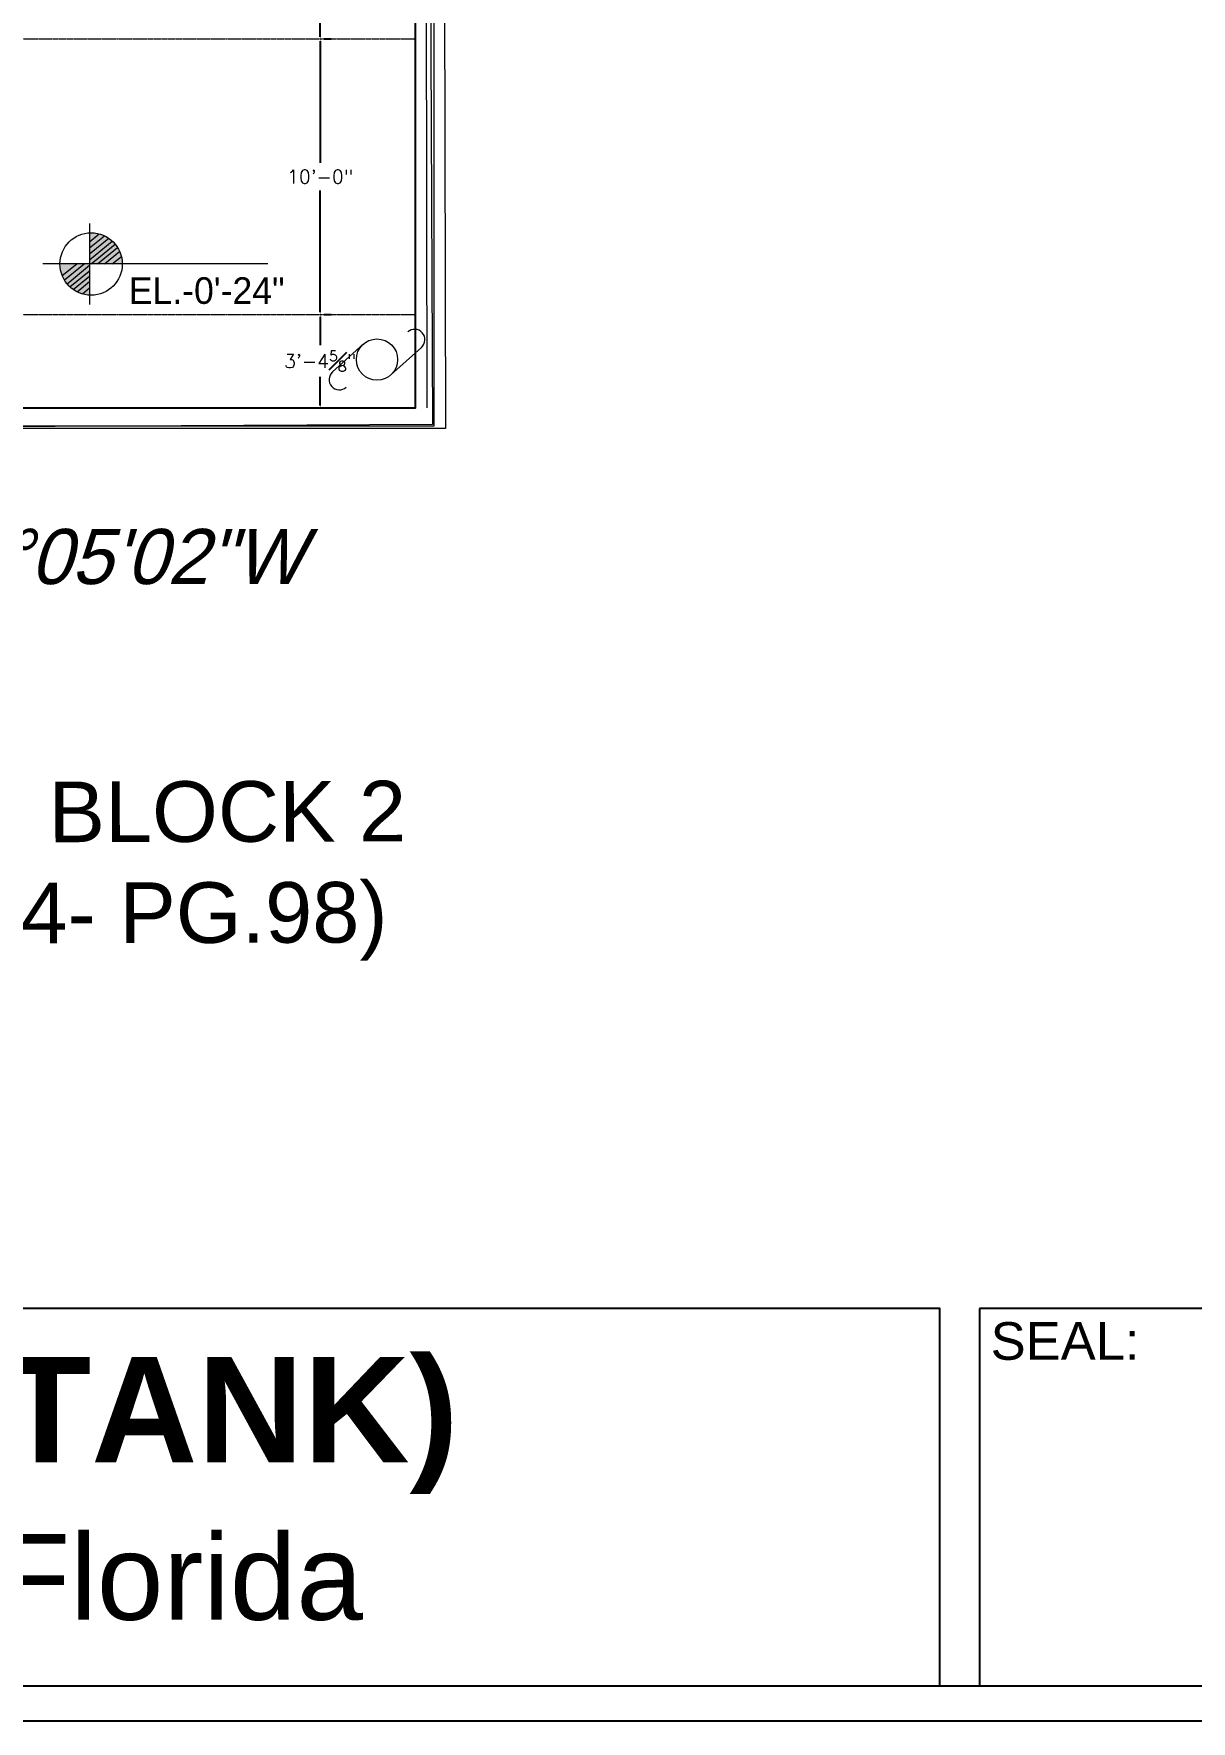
# Model space of a CAD drawing. Header units: inches. Extents: x 437 to 8681, y 26 to 3302.
# Drawn here: x 1949 to 2454, y 26 to 761 of the extents above; entities that cross this region are included whole.
import ezdxf

# ---------------------------------------------------------------- set-up
doc = ezdxf.new("R2010")
doc.units = ezdxf.units.IN
doc.header["$MEASUREMENT"] = 0
doc.linetypes.add('PHANTOM2', pattern=[1.25, 0.625, -0.125, 0.125, -0.125, 0.125, -0.125])
for name, color, linetype, lineweight in [('8TEXTBOLD', 181, 'Continuous', 13), ('9TEXTLIGHT', 7, 'Continuous', 5), ('BOUNDARY', 150, 'Continuous', 53), ('FENCE', 1, 'FENCE_LINE', 9), ('PLANTA BLANCA', 7, 'Continuous', 0), ('TEXTURE', 8, 'Continuous', 0)]:
    doc.layers.add(name, color=color, linetype=linetype, lineweight=lineweight)
doc.layers.add('DIMENSION', color=1, linetype='Continuous')
doc.layers.add('TEXT', color=7, linetype='Continuous')
doc.styles.add('20- 1.20', font='stylu.ttf', dxfattribs={"oblique": 15, "height": 1.2})
doc.styles.add('pierre', font='GOTHIC.TTF')
doc.styles.add('ROMANS', font='romans.shx')
doc.styles.get("Standard").update_dxf_attribs({"font": 'arial.ttf'})
doc.styles.add('VERDANA', font='verdana.ttf')
doc.linetypes.add('FENCE_LINE', pattern='A,0.5,-0.1,["X",Standard,S=0.1,R=0,X=-0.1,Y=-0.05],-0.001', length=0.601)
doc.dimstyles.new('SMALLER DIM', dxfattribs={"dimscale": 64, "dimtxt": 0.09375, "dimasz": 0.015625, "dimexe": 0.075, "dimexo": 0.02625, "dimgap": 0.0375, "dimtad": 0, "dimtih": 1, "dimtoh": 1, "dimdec": 4, "dimzin": 3, "dimdsep": 46, "dimlunit": 4, "dimtxsty": 'ROMANS', "dimcen": 0.0375, "dimclrd": 256, "dimclre": 256, "dimclrt": 7, "dimadec": 0, "dimazin": 0, "dimtfac": 0.75, "dimtdec": 4, "dimtmove": 0, "dimatfit": 3, "dimfxl": 1, "dimfrac": 1, "dimtolj": 1, "dimtzin": 0, "dimlwd": -1, "dimlwe": -1, "dimarcsym": 1})

# ---------------------------------------------------------------- blocks, each defined once
blk = doc.blocks.new('u_pole')
for p, q in [((0, 0.0375), (-0.075, 0.0375)), ((0, -0.0375), (0.075, -0.0375))]:
    blk.add_line(p, q)
blk.add_circle((0, 0), 0.0375)
for centre, start, end in [((-0.075, 0.01875), 90, 270), ((0.075, -0.01875), 270, 90)]:
    blk.add_arc(centre, 0.01875, start, end)
blk = doc.blocks.new('*D68')
at = {"layer": 'DIMENSION', "transparency": 16777216}
for p, q in [((2073.98, 877.87), (2073.98, 824.84)), ((2075.66, 878.87), (2078.78, 878.87)), ((2073.98, 759.87), (2073.98, 812.9)), ((2075.66, 758.87), (2078.78, 758.87))]:
    blk.add_line(p, q, dxfattribs=at)
for points in [[(2073.82, 877.87), (2074.15, 877.87), (2073.98, 878.87)], [(2073.82, 759.87), (2074.15, 759.87), (2073.98, 758.87)]]:
    blk.add_solid(points, dxfattribs=at)
at = {"layer": 'DIMENSION', "color": 7, "transparency": 16777216, "insert": (2073.98, 818.87), "char_height": 6, "attachment_point": 5, "style": 'ROMANS'}
blk.add_mtext('\\A1;10\'-0"', dxfattribs=at)
blk = doc.blocks.new('*D69')
at = {"layer": 'DIMENSION', "transparency": 16777216}
for p, q in [((2073.98, 757.87), (2073.98, 704.84)), ((2075.66, 758.87), (2078.78, 758.87)), ((2073.98, 639.87), (2073.98, 692.9)), ((2075.66, 638.87), (2078.78, 638.87))]:
    blk.add_line(p, q, dxfattribs=at)
for points in [[(2073.82, 757.87), (2074.15, 757.87), (2073.98, 758.87)], [(2073.82, 639.87), (2074.15, 639.87), (2073.98, 638.87)]]:
    blk.add_solid(points, dxfattribs=at)
at = {"layer": 'DIMENSION', "color": 7, "transparency": 16777216, "insert": (2073.98, 698.87), "char_height": 6, "attachment_point": 5, "style": 'ROMANS'}
blk.add_mtext('\\A1;10\'-0"', dxfattribs=at)
blk = doc.blocks.new('*D70')
at = {"layer": 'DIMENSION', "transparency": 16777216}
for p, q in [((2073.98, 637.87), (2073.98, 625.44)), ((2075.66, 638.87), (2078.78, 638.87)), ((2073.98, 599.22), (2073.98, 611.64)), ((2075.66, 598.22), (2078.78, 598.22))]:
    blk.add_line(p, q, dxfattribs=at)
for points in [[(2073.82, 637.87), (2074.15, 637.87), (2073.98, 638.87)], [(2073.82, 599.22), (2074.15, 599.22), (2073.98, 598.22)]]:
    blk.add_solid(points, dxfattribs=at)
at = {"layer": 'DIMENSION', "color": 7, "transparency": 16777216, "insert": (2073.98, 618.54), "char_height": 6, "attachment_point": 5, "style": 'ROMANS'}
blk.add_mtext('\\A1;3\'-4{\\H0.75x;\\S5#8;}"', dxfattribs=at)

msp = doc.modelspace()

# ---------------------------------------------------------------- hatches: boundary and pattern name
at = {"layer": 'PLANTA BLANCA'}
h = msp.add_hatch(color=256, dxfattribs=at)
h.dxf.hatch_style = 1
h.set_gradient(color1=(255, 255, 0), color2=(51, 51, 51), tint=1, name='INVSPHERICAL')
h.paths.add_polyline_path([(1977.70045, 673.96335, 0.078232094), (1973.4988, 674.41064), (1973.4988, 670.49163)])
h.paths.add_polyline_path([(1980.01418, 673.11069, 0.045470466), (1977.70045, 673.96335), (1973.4988, 670.49163), (1973.4988, 667.81488)])
h.paths.add_polyline_path([(1981.84481, 672.05827, 0.038916468), (1980.01418, 673.11069), (1973.4988, 667.81488), (1973.4988, 665.32583)])
h.paths.add_polyline_path([(1983.37201, 670.84486, 0.035941059), (1981.84481, 672.05827), (1973.4988, 665.32583), (1973.4988, 662.7015)])
h.paths.add_polyline_path([(1984.65186, 669.49573, 0.034260986), (1983.37201, 670.84486), (1973.4988, 662.7015), (1973.4988, 660.84229), (1974.17901, 660.84229)])
h.paths.add_polyline_path([(1985.70764, 668.02933, 0.033288242), (1984.65186, 669.49573), (1974.17901, 660.84229), (1977.02155, 660.84229)])
h.paths.add_polyline_path([(1986.60597, 666.33169, 0.035388566), (1985.70764, 668.02933), (1977.02155, 660.84229), (1979.9624, 660.84229)])
h.paths.add_polyline_path([(1987.34972, 664.17324, 0.042086467), (1986.60597, 666.33169), (1979.9624, 660.84229), (1983.31842, 660.84229)])
h.paths.add_polyline_path([(1987.34972, 664.17324), (1983.31842, 660.84229), (1987.7644, 660.84229, 0.062007274)])
h.paths.add_polyline_path([(1973.4988, 653.16741), (1968.08971, 648.69802, 0.104044842), (1973.4988, 647.27394)])
h.paths.add_polyline_path([(1973.4988, 653.16741), (1973.4988, 655.60635), (1966.38157, 649.71742, 0.036654675), (1968.08971, 648.69802)])
h.paths.add_polyline_path([(1973.4988, 655.60635), (1973.4988, 660.35208), (1963.66899, 652.23402, 0.068410003), (1966.38157, 649.71742)])
h.paths.add_polyline_path([(1973.4988, 660.35208), (1973.4988, 660.84229), (1971.11088, 660.84229), (1962.50246, 653.89816, 0.037450709), (1963.66899, 652.23402)])
h.paths.add_polyline_path([(1971.11088, 660.84229), (1967.98059, 660.84229), (1961.54372, 655.85107, 0.040099071), (1962.50246, 653.89816)])
h.paths.add_polyline_path([(1967.98059, 660.84229), (1964.6456, 660.84229), (1960.94265, 657.78264, 0.037277976), (1961.54372, 655.85107)])
h.paths.add_polyline_path([(1964.6456, 660.84229), (1960.59362, 660.84229, 0.056852424), (1960.94265, 657.78264)])

# ---------------------------------------------------------------- linework, layer by layer
for points in [[(436.7063, 3302.11012), (3992.8861, 3302.11012), (3992.8861, 26.02199), (436.7063, 26.02199)], [(3971.58533, 41.48839), (3971.58533, 3286.64372), (458.00708, 3286.64372), (458.00708, 41.48839)]]:
    msp.add_lwpolyline(points, close=True)
at = {"color": 0}
msp.add_lwpolyline([(1694.70424, 2742.19091), (1578.24003, 2742.19091), (856.53008, 1917.10668), (856.53008, 598.19693), (2115.47196, 598.19693), (2115.47196, 2144.12355), (2005.22944, 2144.12355), (2005.22944, 1084.688), (1808.37898, 1084.688), (1808.37898, 650.2838), (1363.22944, 650.2838), (1363.22944, 853.86683), (1059.22944, 853.86683), (1059.22944, 853.86683), (999.22944, 853.86683), (999.22944, 1947.59292), (1309.22944, 1947.59292)], dxfattribs=at)
at = {"layer": 'BOUNDARY', "lineweight": 0}
for p, q in [((2123.47196, 2750.1909), (2128.57404, 589.25098)), ((2128.57404, 589.25098), (848.00947, 589.25098))]:
    msp.add_line(p, q, dxfattribs=at)
at = {"layer": 'FENCE', "ltscale": 0.5}
msp.add_line((2122.82511, 601.24316), (2122.82511, 601.24316), dxfattribs=at)
at = {"layer": 'FENCE', "color": 0, "ltscale": 2}
msp.add_lwpolyline([(2133.05307, 2750.21358), (2136.3346, 1360.35008), (2117.53746, 1328.84648), (2120.16618, 1206.52781), (2122.87043, 590.92737), (1684.45731, 588.59185), (1690.80501, 476.12355)], dxfattribs=at)
at = {"layer": 'PLANTA BLANCA'}
for p, q in [((2115.47196, 2742.19091), (2115.47196, 598.21582)), ((2119.81527, 902.62355), (2120.53399, 598.21582)), ((1973.4988, 678.53769), (1973.4988, 643.21793)), ((1973.4988, 678.53769), (1973.4988, 643.21793)), ((1973.4988, 670.49163), (1977.70045, 673.96335)), ((1973.4988, 670.49163), (1977.70045, 673.96335)), ((1973.4988, 667.81488), (1980.01418, 673.11069)), ((1973.4988, 667.81488), (1980.01418, 673.11069)), ((1973.4988, 665.32583), (1981.84481, 672.05827)), ((1973.4988, 665.32583), (1981.84481, 672.05827)), ((1973.4988, 662.7015), (1983.37201, 670.84486)), ((1973.4988, 662.7015), (1983.37201, 670.84486)), ((1974.17901, 660.84229), (1984.65186, 669.49573)), ((1974.17901, 660.84229), (1984.65186, 669.49573)), ((1977.02155, 660.84229), (1985.70764, 668.02933)), ((1977.02155, 660.84229), (1985.70764, 668.02933)), ((1979.9624, 660.84229), (1986.60597, 666.33169)), ((1979.9624, 660.84229), (1986.60597, 666.33169)), ((1983.31842, 660.84229), (1987.34972, 664.17324)), ((1983.31842, 660.84229), (1987.34972, 664.17324)), ((2051.13887, 660.84229), (1953.0988, 660.84229)), ((1961.54372, 655.85107), (1967.98059, 660.84229)), ((1961.54372, 655.85107), (1967.98059, 660.84229)), ((1962.50246, 653.89816), (1971.11088, 660.84229)), ((1962.50246, 653.89816), (1971.11088, 660.84229)), ((1963.66899, 652.23402), (1973.4988, 660.35208)), ((1963.66899, 652.23402), (1973.4988, 660.35208)), ((1964.94458, 650.87794), (1973.27308, 657.75957)), ((1964.94458, 650.87794), (1973.27308, 657.75957)), ((1966.38157, 649.71742), (1973.4988, 655.60635)), ((1966.38157, 649.71742), (1973.4988, 655.60635)), ((1968.08971, 648.69802), (1973.4988, 653.16741)), ((1968.08971, 648.69802), (1973.4988, 653.16741)), ((1970.34702, 647.87986), (1973.4988, 650.43383)), ((1970.34702, 647.87986), (1973.4988, 650.43383))]:
    msp.add_line(p, q, dxfattribs=at)
at = {"layer": 'PLANTA BLANCA', "ltscale": 0.5}
msp.add_line((2122.82511, 601.24316), (2122.82511, 601.24316), dxfattribs=at)
at = {"layer": 'PLANTA BLANCA'}
msp.add_lwpolyline([(2123.47196, 2750.18877), (2123.47196, 590.19694), (848.53008, 590.19693), (845.4099, 1916.55324), (1574.60909, 2750.19091), (2123.47196, 2750.18877)], dxfattribs=at)
at = {"layer": 'PLANTA BLANCA', "flags": 128}
msp.add_lwpolyline([(856.53008, 1917.10668), (856.53008, 598.19693), (2115.47196, 598.19693)], dxfattribs=at)
at = {"layer": 'PLANTA BLANCA'}
msp.add_circle((1974.17901, 660.84229), 13.58539, dxfattribs=at)
msp.add_circle((1974.17901, 660.84229), 13.58539, dxfattribs=at)
at = {"layer": 'TEXT'}
for points in [[(1116.54648, 205.76753), (1116.54648, 41.48839), (2344.01238, 41.48839), (2344.01238, 205.76753)], [(2361.36581, 205.76753), (2361.36581, 41.48839), (2614.45933, 41.48839), (2614.45933, 205.76753)]]:
    msp.add_lwpolyline(points, close=True, dxfattribs=at)
at = {"layer": 'TEXTURE', "color": 7, "linetype": 'PHANTOM2', "lineweight": 0, "flags": 128}
for points in [[(856.53008, 758.86683), (2115.47196, 758.86683)], [(856.53008, 638.86683), (2115.47196, 638.86683)]]:
    msp.add_lwpolyline(points, dxfattribs=at)

# ---------------------------------------------------------------- block references
at = {"layer": 'PLANTA BLANCA', "xscale": 239.99999999864, "yscale": 239.99999999864, "zscale": 239.99999999864, "rotation": 41.93000001225253}
msp.add_blockref('u_pole', (2098.74601, 619.19734), dxfattribs=at)

# ---------------------------------------------------------------- texts
at = {"layer": '8TEXTBOLD', "color": 7, "insert": (1971.97342, 435.39349), "char_height": 26.4115616, "width": 374.4287107, "attachment_point": 2, "rotation": 0.13527778, "style": 'VERDANA'}
msp.add_mtext('{\\fArial|b0|i0|c0|p34;LOT 6  BLOCK 2 \\P(PB. 64- PG.98)}', dxfattribs=at)
at = {"layer": '9TEXTLIGHT', "insert": (1902.23174, 533.24348), "char_height": 24.0105106, "attachment_point": 5, "style": '20- 1.20'}
msp.add_mtext('106.67\'    S88%%D05\'02"W ', dxfattribs=at)
at = {"layer": 'PLANTA BLANCA', "insert": (1990.57702, 674.38252), "char_height": 11.594035, "attachment_point": 1, "style": 'pierre'}
msp.add_mtext_dynamic_manual_height_columns('\\PEL.-0\'-24"', width=1.7357785, gutter_width=805.14129, heights=[0], dxfattribs=at)
at = {"layer": 'TEXT', "insert": (2366.16687, 199.87513), "char_height": 16.382252, "width": 56.6785694, "attachment_point": 1}
msp.add_mtext('SEAL:', dxfattribs=at)
at = {"layer": 'TEXT', "color": 40, "true_color": 0xf8d731, "attachment_point": 1}
for s, width, gutter_width, insert, char_height in [('\\pxqc;{\\fArial|b1|i0|c0|p34;\\C256;SITE PLAN (SEPTIC TANK)}', 894.8749466, 229.18512, (1275.98625, 184.68703), 45.8370239), ('{\\C256;7400 SW 98th St. Miami. Florida }', 1097.9352811, 186.63512, (1342.08853, 107.52968), 37.3270247)]:
    msp.add_mtext_dynamic_manual_height_columns(s, width=width, gutter_width=gutter_width, heights=[0], dxfattribs=dict(at, insert=insert, char_height=char_height))

# ---------------------------------------------------------------- dimensions: what is measured, and where the dimension line sits
at = {"layer": 'DIMENSION'}
for base, p1, p2, picture, middle in [((2073.98346, 758.86683), (2073.98346, 878.86683), (2073.98346, 758.86683), '*D68', (2073.98346, 818.86683)), ((2073.98346, 638.86683), (2073.98346, 758.86683), (2073.98346, 638.86683), '*D69', (2073.98346, 698.86683)), ((2073.98346, 598.21582), (2073.98346, 638.86683), (2073.98346, 598.21582), '*D70', (2073.98346, 618.54133))]:
    dim = msp.add_linear_dim(base=base, p1=p1, p2=p2, angle=90, dimstyle='SMALLER DIM', override={"dimtmove": 1}, dxfattribs=at)
    dim.commit()
    dim.dimension.update_dxf_attribs({"geometry": picture, "text_midpoint": middle})

doc.saveas('drawing.dxf')
